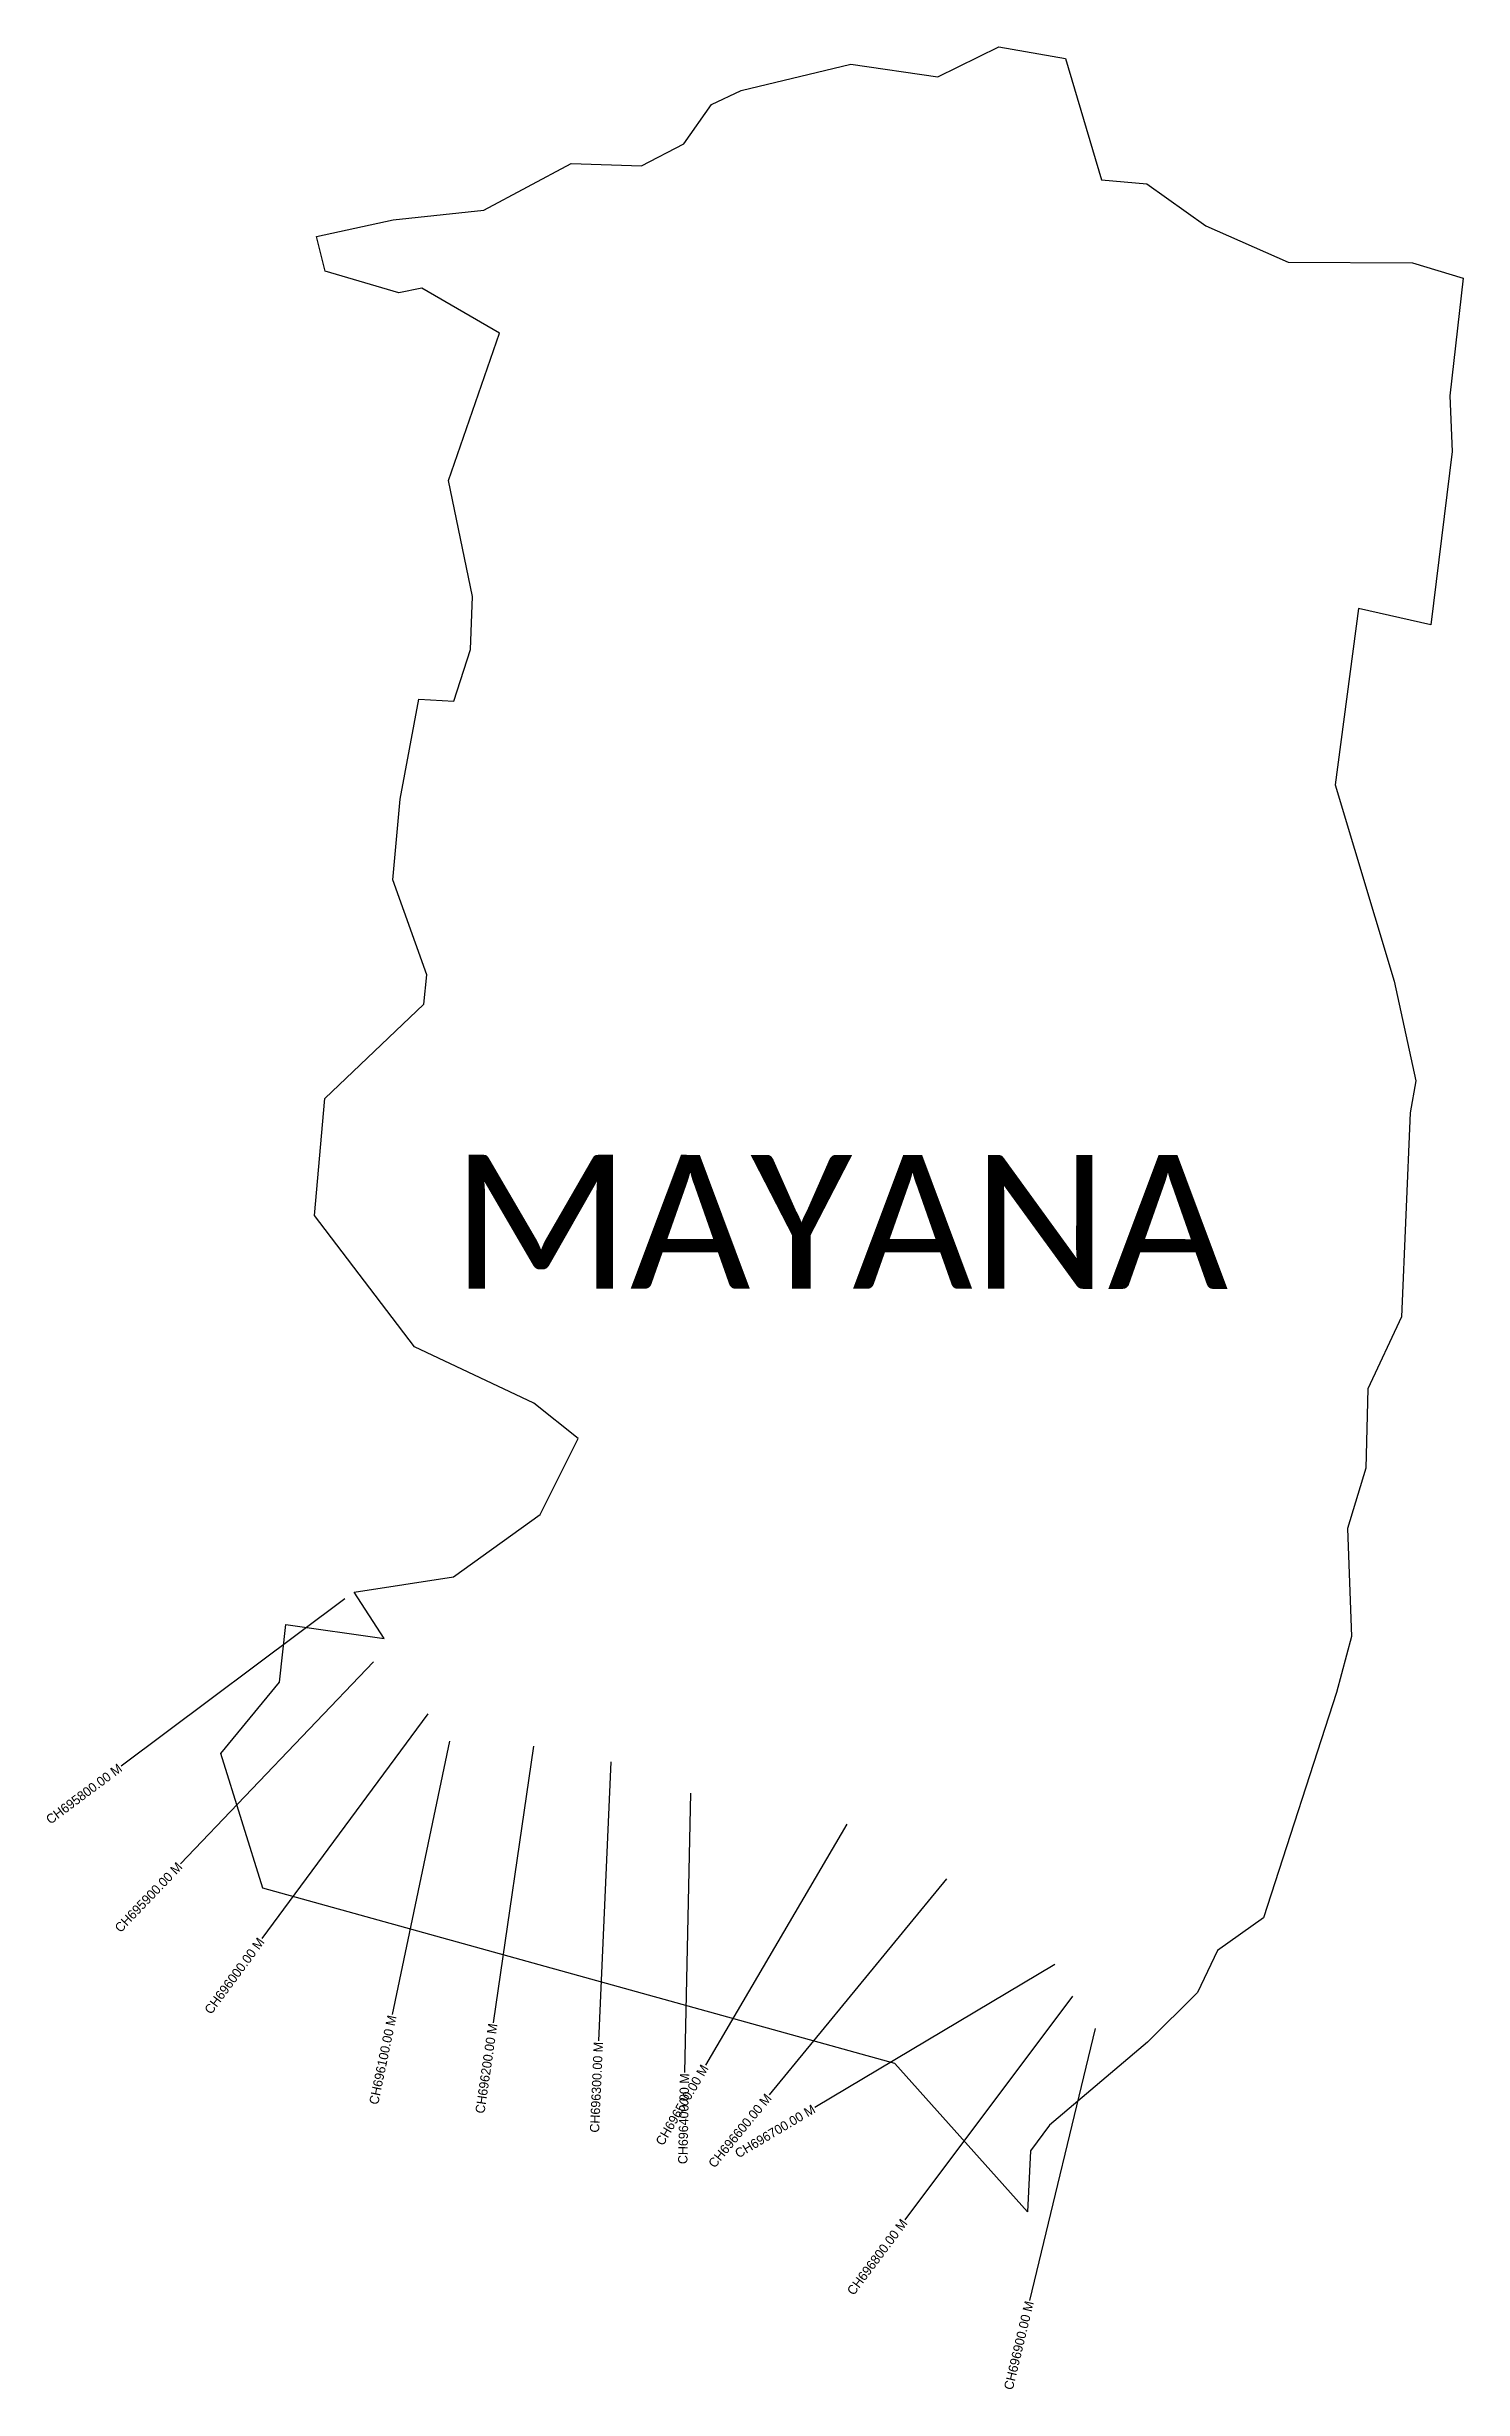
# Model space of a CAD drawing. Header units: metres. Extents: x 344405 to 345926, y 1760926 to 1763441.
import ezdxf
from ezdxf.enums import TextEntityAlignment as Align

# ---------------------------------------------------------------- set-up
doc = ezdxf.new("R2010")
doc.units = ezdxf.units.M
for name, color, linetype in [('CS', 134, 'Continuous'), ('CSMark', 6, 'Continuous'), ('village', 3, 'Continuous'), ('VILLAGE NAME', 250, 'Continuous')]:
    doc.layers.add(name, color=color, linetype=linetype)

msp = doc.modelspace()

# ---------------------------------------------------------------- linework, layer by layer
at = {"layer": 'CS'}
for p, q in [((344725.6, 1761774.7), (344485.2, 1761595.2)), ((344756.2, 1761707.3), (344549, 1761490.4)), ((344814.5, 1761651.5), (344636.4, 1761410.1)), ((344837.7, 1761622.2), (344776.4, 1761328.5)), ((344928.2, 1761616.7), (344884.6, 1761319.8)), ((345011.1, 1761599.9), (344997.9, 1761300.2)), ((345096.6, 1761566.3), (345090.3, 1761266.4)), ((345264.7, 1761533), (345112.8, 1761274.3)), ((345371.7, 1761474.1), (345181.2, 1761242.3)), ((345487.9, 1761382.3), (345230.1, 1761228.7)), ((345506.9, 1761348.2), (345326.9, 1761108.1)), ((345531.1, 1761313.5), (345460.8, 1761021.8))]:
    msp.add_line(p, q, dxfattribs=at)
at = {"layer": 'village', "color": 3, "true_color": 0x00ff00}
msp.add_polyline3d([(345926.3, 1763192.4, 0), (345911.9, 1763066.2, 0), (345914.7, 1763006.4, 0), (345891.7, 1762820.5, 0), (345813.9, 1762837.9, 0), (345788.9, 1762648.4, 0), (345852.4, 1762437.7, 0), (345875.4, 1762331, 0), (345869.5, 1762296.4, 0), (345860.3, 1762077.4, 0), (345824, 1762000.1, 0), (345821.8, 1761914.9, 0), (345802.3, 1761850.3, 0), (345806.4, 1761734.3, 0), (345790.4, 1761674.2, 0), (345712, 1761432.3, 0), (345662.7, 1761397.2, 0), (345641.2, 1761352.2, 0), (345587.4, 1761298.8, 0), (345482.2, 1761209.7, 0), (345461.9, 1761182.2, 0), (345458.7, 1761116.8, 0), (345316.2, 1761276.2, 0), (344637.5, 1761464.3, 0), (344592.2, 1761608.9, 0), (344655.4, 1761685.2, 0), (344662, 1761747.1, 0), (344767.7, 1761732.4, 0), (344735.4, 1761781.9, 0), (344842.2, 1761798.4, 0), (344935.2, 1761865.2, 0), (344976.1, 1761947, 0), (344928.5, 1761984.9, 0), (344800.2, 1762045.3, 0), (344692.8, 1762186.3, 0), (344704, 1762311.8, 0), (344810.2, 1762413.1, 0), (344813.7, 1762444.6, 0), (344777.1, 1762546.5, 0), (344784.9, 1762633.2, 0), (344805.1, 1762740.7, 0), (344842.4, 1762738.5, 0), (344860.3, 1762793.7, 0), (344862.4, 1762850.7, 0), (344836.9, 1762975.4, 0), (344891.7, 1763133.4, 0), (344808, 1763181.8, 0), (344783.6, 1763176.7, 0), (344704.3, 1763199.9, 0), (344694.9, 1763237, 0), (344777.4, 1763255.2, 0), (344874.8, 1763265.4, 0), (344968.5, 1763315.7, 0), (345044.2, 1763312.9, 0), (345089.6, 1763336.7, 0), (345119.3, 1763378.8, 0), (345151.2, 1763393.8, 0), (345268.7, 1763422.3, 0), (345362.1, 1763408.4, 0), (345427.7, 1763440.7, 0), (345499.2, 1763428.2, 0), (345538.1, 1763298, 0), (345586.7, 1763293.8, 0), (345650, 1763248.5, 0), (345738.6, 1763209.5, 0), (345872, 1763208.9, 0)], close=True, dxfattribs=at)

# ---------------------------------------------------------------- texts
at = {"layer": 'CSMark'}
for s, rotation, p in [('CH695800.00 M', 36.7445, (344484.4, 1761594.6)), ('CH695900.00 M', 46.311, (344548.3, 1761489.7)), ('CH696000.00 M', 53.5668, (344635.8, 1761409.3)), ('CH696100.00 M', 78.2029, (344776.2, 1761327.6)), ('CH696200.00 M', 81.6478, (344884.5, 1761318.9)), ('CH696300.00 M', 87.4778, (344997.8, 1761299.2)), ('CH696500.00 M', 59.5716, (345112.2, 1761273.5)), ('CH696400.00 M', 88.8048, (345090.3, 1761265.4)), ('CH696600.00 M', 50.5772, (345180.6, 1761241.5)), ('CH696700.00 M', 30.7842, (345229.3, 1761228.2)), ('CH696800.00 M', 53.1429, (345326.3, 1761107.3)), ('CH696900.00 M', 76.4546, (345460.6, 1761020.8))]:
    msp.add_text(s, height=10, rotation=rotation, dxfattribs=at).set_placement(p, align=Align.MIDDLE_RIGHT)
at = {"layer": 'VILLAGE NAME', "insert": (344840.1, 1762251.5), "char_height": 143.7, "attachment_point": 1, "rotation": 359.9793}
msp.add_mtext_dynamic_manual_height_columns('{\\fCalibri|b0|i0|c0|p34;MAYANA}', width=1418, gutter_width=718.5, heights=[0], dxfattribs=at)

doc.saveas('drawing.dxf')
